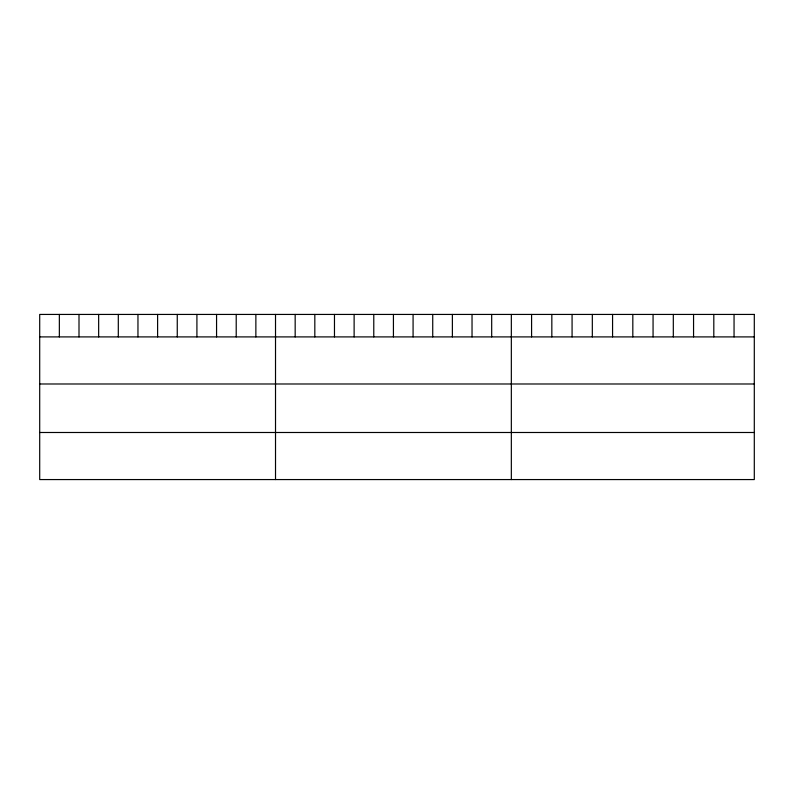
<?xml version="1.0" encoding="UTF-8"?>
<svg xmlns="http://www.w3.org/2000/svg" width="794" height="794" viewBox="0 0 794 794"><rect width="100%" height="100%" fill="white"/><g stroke="black" fill="none" stroke-linecap="round" stroke-linejoin="round"><path stroke-width="1.19" d="M39.7 336.904L754.3 336.904M39.7 383.988L754.3 383.988M39.7 432.492L754.3 432.492M734.053 314.434L734.053 336.904M713.806 314.434L713.806 336.904M693.559 314.434L693.559 336.904M673.312 314.434L673.312 336.904M653.065 314.434L653.065 336.904M632.818 314.434L632.818 336.904M612.571 314.434L612.571 336.904M592.324 314.434L592.324 336.904M572.077 314.434L572.077 336.904M551.83 314.434L551.83 336.904M531.583 314.434L531.583 336.904M511.336 314.434L511.336 479.566M491.685 314.434L491.685 336.904M472.033 314.434L472.033 336.904M452.382 314.434L452.382 336.904M432.73 314.434L432.73 336.904M413.079 314.434L413.079 336.904M393.427 314.434L393.427 336.904M373.776 314.434L373.776 336.904M354.124 314.434L354.124 336.904M334.473 314.434L334.473 336.904M314.821 314.434L314.821 336.904M295.169 314.434L295.169 336.904M275.518 314.434L275.518 479.566M255.867 314.434L255.867 336.904M236.215 314.434L236.215 336.904M216.564 314.434L216.564 336.904M196.912 314.434L196.912 336.904M177.261 314.434L177.261 336.904M157.609 314.434L157.609 336.904M137.958 314.434L137.958 336.904M118.306 314.434L118.306 336.904M98.655 314.434L98.655 336.904M79.003 314.434L79.003 336.904M59.352 314.434L59.352 336.904M754.3 314.434L39.7 314.434L39.7 479.566L754.3 479.566L754.3 314.434"/></g></svg>
